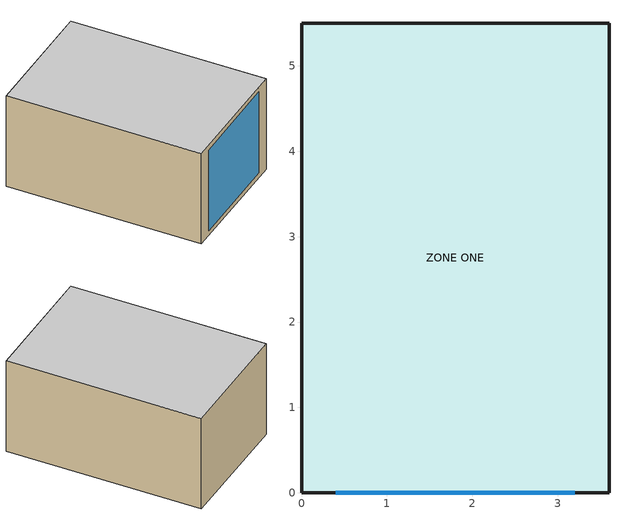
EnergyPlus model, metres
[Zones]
ZONE ONE
 floor othersidecoefficients (Floor): 0,0 0,5.5 3.6,5.5 3.6,0 z0
 wall outside (External Wall): 0,0 3.6,0 z0:2.8
 wall othersidecoefficients (Internal Wall 1): 3.6,0 3.6,5.5 0,5.5 0,0 z0:2.8
 window (Window 1): 0.4,0 3.2,0 z0.15:2.65
 ceiling othersidecoefficients (Ceiling): 0,5.5 0,0 3.6,0 3.6,5.5 z2.8
[Site:Location]
LONDON ENGLAND: Latitude {deg}=51.48; Longitude {deg}=-0.45; Time Zone {hr}=0; Elevation {m}=62
[SizingPeriod:DesignDay] Day of Month=21; Humidity Condition Type=Wetbulb; Barometric Pressure {Pa}=100582; Rain Indicator=No; Snow Indicator=No; Daylight Saving Time Indicator=No; Solar Model Indicator=ASHRAEClearSky
Name | Month | Day Type | Maximum Dry-Bulb Temperature {C} | Daily Dry-Bulb Temperature Range {deltaC} | Wetbulb or DewPoint at Maximum Dry-Bulb {C} | Wind Speed {m/s} | Wind Direction {deg} | Sky Clearness
LONDON/GATWICK Ann Htg 99.6% Condns DB | 2 | WinterDesignDay | -4.6 | 0 | -4.6 | 1.5 | 80 | 0
LONDON/GATWICK Ann Clg .4% Condns DB=>MWB | 7 | SummerDesignDay | 27.2 | 9.7 | 18.7 | 3.5 | 90 | 1
[Site:GroundReflectance]
0, 0, 0, 0, 0, 0, 0, 0, 0, 0, 0, 0
[Building]
Case G6-A1: North Axis {deg}=0; Terrain=Country; Loads Convergence Tolerance Value=0.04; Temperature Convergence Tolerance Value {deltaC}=0.004; Solar Distribution=FullInteriorAndExterior; Minimum Number of Warmup Days=6
[WindowMaterial:Gas]
AIR 12MM: Gas Type=Air; Thickness {m}=0.012
[Material] Roughness=Smooth; Visible Absorptance=0.9
Name | Thickness {m} | Conductivity {W/m-K} | Density {kg/m3} | Specific Heat {J/kg-K} | Thermal Absorptance | Solar Absorptance
BRICK | 0.115 | 0.99 | 1800 | 850 | 0.01 | 0.01
INSULATION 1A | 0.06 | 0.04 | 30 | 850 | 0.9 | 0.9
MASONRY | 0.175 | 0.79 | 1600 | 850 | 0.9 | 0.9
PLASTER 1 | 0.015 | 0.7 | 1400 | 850 | 0.9 | 0.9
PLASTER 2 | 0.012 | 0.21 | 900 | 850 | 0.9 | 0.9
INSULATION 1B | 0.1 | 0.04 | 30 | 850 | 0.9 | 0.9
INSULATION 2A | 0.04 | 0.04 | 50 | 850 | 0.9 | 0.9
INSULATION 2B | 0.1 | 0.04 | 50 | 850 | 0.9 | 0.9
COVERING | 0.004 | 0.23 | 1500 | 1500 | 0.9 | 0.9
CEMENT SCREED | 0.06 | 1.4 | 2000 | 850 | 0.9 | 0.9
CONCRETE | 0.18 | 2.1 | 2400 | 850 | 0.9 | 0.9
ACOUSTIC TILE | 0.02 | 0.06 | 400 | 840 | 0.9 | 0.9
[Construction]
External Wall: BRICK, INSULATION 1A, MASONRY, PLASTER 1
Internal Wall 1: PLASTER 2, INSULATION 1B, PLASTER 2
Ceiling: COVERING, CEMENT SCREED, INSULATION 2A, CONCRETE, INSULATION 2B, ACOUSTIC TILE
Floor: ACOUSTIC TILE, INSULATION 2B, CONCRETE, INSULATION 2A, CEMENT SCREED, COVERING
WINDOW 1: CLEAR 6MM-OUTSIDE, AIR 12MM, CLEAR 6MM-MIDDLE, AIR 12MM, CLEAR 6MM-INSIDE
[WindowMaterial:Glazing] Optical Data Type=SpectralAverage; Thickness {m}=0.006; Solar Transmittance at Normal Incidence=0.789; Front Side Solar Reflectance at Normal Incidence=0.072; Back Side Solar Reflectance at Normal Incidence=0.072; Infrared Transmittance at Normal Incidence=0; Front Side Infrared Hemispherical Emissivity=0.837; Back Side Infrared Hemispherical Emissivity=0.837; Conductivity {W/m-K}=1.06
Name | Visible Transmittance at Normal Incidence | Front Side Visible Reflectance at Normal Incidence | Back Side Visible Reflectance at Normal Incidence
CLEAR 6MM-INSIDE; CLEAR 6MM-OUTSIDE | 0.881 | 0.08 | 0.08
CLEAR 6MM-MIDDLE | 0.8 | 0.1 | 0.1
[ZoneControl:Thermostat:OperativeTemperature]
Thermostat=Zone 1 Thermostat; Radiative Fraction Input Mode=CONSTANT; Fixed Radiative Fraction=0.5
[Zone]
ZONE ONE: Type=1; Multiplier=1; Ceiling Height {m}=2.8; Volume {m3}=55.44
[SurfaceProperty:OtherSideCoefficients] Combined Convective/Radiative Film Coefficient {W/m2-K}=0; Constant Temperature Coefficient=1; External Dry-Bulb Temperature Coefficient=0; Ground Temperature Coefficient=0; Wind Speed Coefficient=0; Zone Air Temperature Coefficient=0
Name | Constant Temperature {C}
Int Wall Other Side Temp | 20
Ext Wall Other Side Temp | -4
[ZoneInfiltration:DesignFlowRate]
ZONE ONE Infil 1: Zone or ZoneList=ZONE ONE; Schedule=Sch 1; Design Flow Rate Calculation Method=Flow/Zone; Design Flow Rate {m3/s}=0.00385; Constant Term Coefficient=1; Temperature Term Coefficient=0; Velocity Term Coefficient=0; Velocity Squared Term Coefficient=0
[ZoneControl:Thermostat]
Zone 1 Thermostat: Zone or ZoneList=ZONE ONE; Control Type Schedule=Zone Control Type Sched; Control 1=HeatCool Setpoints Set 1
[ThermostatSetpoint:SingleHeatingOrCooling]
HeatCool Setpoints Set 1: Setpoint Temperature Schedule=HeatCool Setpoints
[Sizing:Zone]
ZONE ONE: Zone Cooling Design Supply Air Temperature Input Method=SupplyAirTemperature; Zone Cooling Design Supply Air Temperature {C}=14; Zone Heating Design Supply Air Temperature Input Method=SupplyAirTemperature; Zone Heating Design Supply Air Temperature {C}=50; Zone Cooling Design Supply Air Humidity Ratio {kgWater/kgDryAir}=0.009; Zone Heating Design Supply Air Humidity Ratio {kgWater/kgDryAir}=0.004; Design Specification Outdoor Air Object=SZ DSOA ZONE ONE; Zone Heating Sizing Factor=0; Zone Cooling Sizing Factor=0; Cooling Design Air Flow Method=DesignDay; Cooling Design Air Flow Rate {m3/s}=0; Heating Design Air Flow Method=DesignDay; Heating Design Air Flow Rate {m3/s}=0
[DesignSpecification:OutdoorAir]
SZ DSOA ZONE ONE: Outdoor Air Method=flow/person; Outdoor Air Flow per Person {m3/s-person}=0; Outdoor Air Flow per Zone Floor Area {m3/s-m2}=0; Outdoor Air Flow per Zone {m3/s}=0
[Zone equipment]
ZONE ONE: Zone 1 Baseboard
[ZoneHVAC:Baseboard:RadiantConvective:Electric]
Zone 1 Baseboard: Availability Schedule=BaseboardAvailSched; Heating Design Capacity Method=HeatingDesignCapacity; Heating Design Capacity {W}=autosize; Efficiency=1; Fraction Radiant=0; Fraction of Radiant Energy Incident on People=0; Surface 1=ZONE SURFACE 4-SouthWall; Fraction of Radiant Energy to Surface 1=0.034; Surface 2=ZONE SURFACE 7-SouthWindow; Fraction of Radiant Energy to Surface 2=0.077; Surface 3=ZONE SURFACE 3-WestIntWall; Fraction of Radiant Energy to Surface 3=0.17; Surface 4=ZONE SURFACE 2-NorthIntWall; Fraction of Radiant Energy to Surface 4=0.111; Surface 5=ZONE SURFACE 1-EastIntWall; Fraction of Radiant Energy to Surface 5=0.17; Surface 6=ZONE SURFACE 5-Ceiling; Fraction of Radiant Energy to Surface 6=0.219; Surface 7=ZONE SURFACE 6-Floor; Fraction of Radiant Energy to Surface 7=0.219
[Schedule:Day:Hourly]
Day Sch 1: 1, 1, 1, 1, 1, 1, 1, 1, 1, 1, 1, 1, 1, 1, 1, 1, 1, 1, 1, 1, 1, 1, 1, 1
Zone HeatCool Setpoint All Days: 21, 21, 21, 21, 21, 21, 21, 21, 21, 21, 21, 21, 21, 21, 21, 21, 21, 21, 21, 21, 21, 21, 21, 21
Control Type All Days-HeatCool: 3, 3, 3, 3, 3, 3, 3, 3, 3, 3, 3, 3, 3, 3, 3, 3, 3, 3, 3, 3, 3, 3, 3, 3
[Schedule:Week:Daily]
Week Sch 1: Day Sch 1, Day Sch 1, Day Sch 1, Day Sch 1, Day Sch 1, Day Sch 1, Day Sch 1, Day Sch 1, Day Sch 1, Day Sch 1, Day Sch 1, Day Sch 1
Zone HeatCool Setpoint All Weeks: Zone HeatCool Setpoint All Days, Zone HeatCool Setpoint All Days, Zone HeatCool Setpoint All Days, Zone HeatCool Setpoint All Days, Zone HeatCool Setpoint All Days, Zone HeatCool Setpoint All Days, Zone HeatCool Setpoint All Days, Zone HeatCool Setpoint All Days, Zone HeatCool Setpoint All Days, Zone HeatCool Setpoint All Days, Zone HeatCool Setpoint All Days, Zone HeatCool Setpoint All Days
Control Type All Weeks-HeatCool: Control Type All Days-HeatCool, Control Type All Days-HeatCool, Control Type All Days-HeatCool, Control Type All Days-HeatCool, Control Type All Days-HeatCool, Control Type All Days-HeatCool, Control Type All Days-HeatCool, Control Type All Days-HeatCool, Control Type All Days-HeatCool, Control Type All Days-HeatCool, Control Type All Days-HeatCool, Control Type All Days-HeatCool
[Schedule:Year]
Sch 1: Week Sch 1, 1, 1, 12, 31
HeatCool Setpoints: Zone HeatCool Setpoint All Weeks, 1, 1, 12, 31
Zone Control Type Sched: Control Type All Weeks-HeatCool, 1, 1, 12, 31
[Schedule:Compact]
BaseboardAvailSched: Through: 12/31, For: Alldays, Until: 24:00, 1
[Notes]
CIBSE TM33 Case G6.A1-Steady State Heat Loss.idf
Basic file description: One zone building with all surfaces different
Author:   R. H. Henninger,  GARD Analytics, Inc.
Date:     June 19, 2007
Run:      One month -4 C ODB
Building: Fictional 1 zone building
Internal: None.
System:   None.
Plant:    None.
